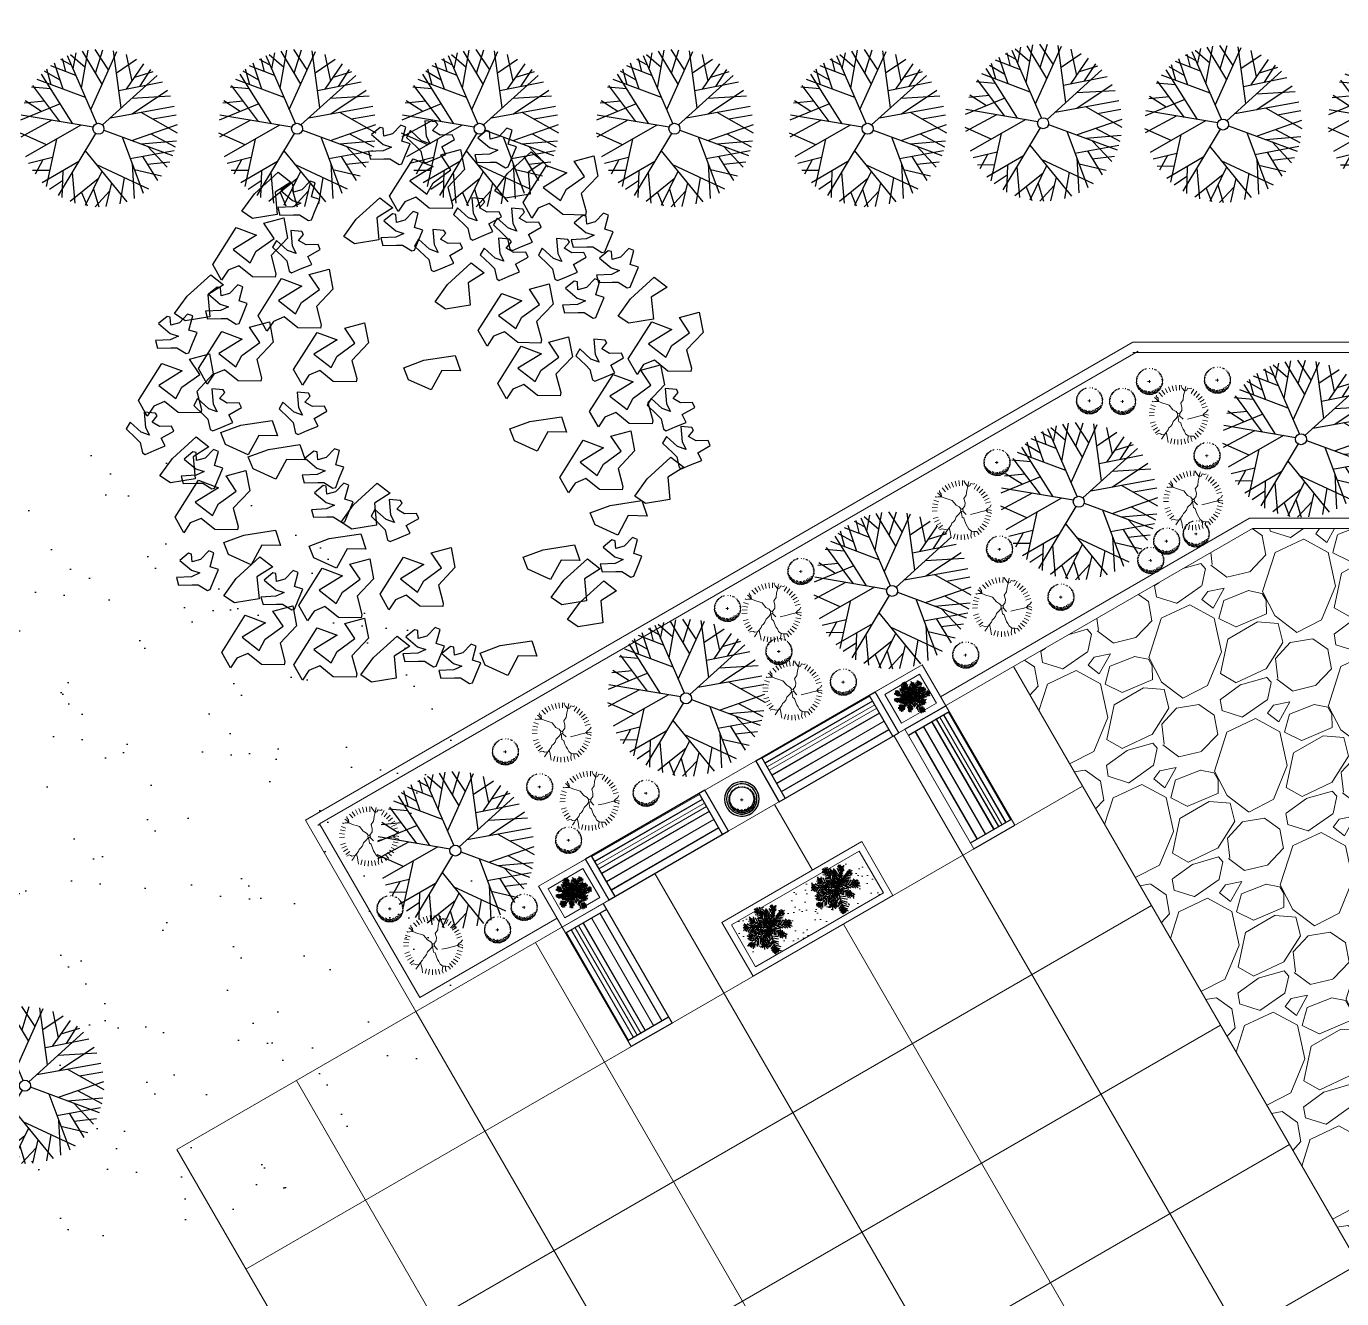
# Model space of a CAD drawing. Header units: millimetres. Extents: x 216896 to 446004, y 63591 to 243769.
# Drawn here: x 278651 to 297717, y 208412 to 226853 of the extents above; entities that cross this region are included whole.
import ezdxf

# ---------------------------------------------------------------- set-up
doc = ezdxf.new("R2010")
doc.units = ezdxf.units.MM
doc.layers.add('1_furn', color=26, linetype='Continuous')
for name, color, linetype, lineweight in [('concr. box', 250, 'Continuous', 20), ('Stone', 167, 'Continuous', 0), ('trees 1', 84, 'Continuous', 5)]:
    doc.layers.add(name, color=color, linetype=linetype, lineweight=lineweight)
doc.layers.add('green', color=7, linetype='Continuous', true_color=0x45e718)
doc.layers.add('trees', color=7, linetype='Continuous', true_color=0x547000)
doc.layers.add('line pedestr', color=7, linetype='Continuous', lineweight=5, true_color=0x1c1c1c)
doc.layers.add('trees 2', color=7, linetype='Continuous', lineweight=5, true_color=0x91c200)

# ---------------------------------------------------------------- blocks, each defined once
blk = doc.blocks.new('A$C19F01AD3')
at = {"color": 0}
for p, q in [((-0.108, 0.772), (-0.021, 0.947)), ((0.181, 0.505), (0.055, 0.946)), ((-0.281, 0.137), (-0.489, 0.808)), ((-0.292, 0.682), (-0.444, 0.833)), ((-0.41, 0.656), (-0.413, 0.85)), ((-0.095, 0.686), (-0.355, 0.876)), ((-0.284, 0.566), (-0.306, 0.895)), ((-0.115, 0.82), (-0.22, 0.92)), ((-0.199, 0.762), (-0.197, 0.926)), ((-0.003, 0.066), (-0.132, 0.938)), ((0.036, 0.751), (-0.094, 0.942)), ((-0.071, 0.523), (0.125, 0.94)), ((-0.03, 0.247), (0.451, 0.836)), ((0.139, 0.654), (0.295, 0.902)), ((0.301, 0.652), (0.208, 0.926)), ((0.327, 0.171), (0.415, 0.854)), ((-0.427, 0.608), (-0.645, 0.687)), ((-0.423, 0.202), (-0.625, 0.705)), ((-0.053, 0.401), (-0.557, 0.761)), ((0.381, 0.592), (0.656, 0.688)), ((0.537, 0.448), (0.555, 0.771)), ((-0.537, 0.486), (-0.78, 0.526)), ((-0.603, 0.378), (-0.762, 0.551)), ((0.447, 0.372), (0.728, 0.611)), ((0.581, 0.486), (0.812, 0.493)), ((0.61, 0.361), (0.792, 0.525)), ((-0.365, 0.409), (-0.874, 0.342)), ((-0.056, 0.034), (-0.851, 0.397)), ((0.057, 0.032), (0.844, 0.436)), ((0.354, 0.378), (0.885, 0.344)), ((-0.514, 0.243), (-0.925, 0.146)), ((-0.649, -0.024), (-0.917, 0.192)), ((0.438, 0.069), (0.92, 0.232)), ((0.481, 0.25), (0.935, 0.157)), ((-0.191, 0.096), (-0.93, -0.097)), ((-0.519, 0.01), (-0.785, -0.504)), ((0.172, 0.091), (0.947, 0.026)), ((0.542, 0.06), (0.9, -0.29)), ((-0.048, -0.045), (-0.672, -0.648)), ((0.058, -0.031), (0.774, -0.539)), ((0.66, -0.055), (0.944, -0.08)), ((-0.623, -0.191), (-0.916, -0.185)), ((-0.695, -0.33), (-0.891, -0.28)), ((-0.739, -0.188), (-0.874, -0.33)), ((-0.222, -0.214), (0.101, -0.931)), ((0.25, -0.167), (0.318, -0.882)), ((0.351, -0.239), (0.926, -0.196)), ((0.447, -0.307), (0.864, -0.381)), ((0.592, -0.221), (0.832, -0.446)), ((-0.33, -0.318), (-0.818, -0.45)), ((-0.544, -0.376), (-0.636, -0.683)), ((-0.44, -0.424), (-0.504, -0.786)), ((-0.135, -0.408), (0.394, -0.852)), ((0.276, -0.444), (0.808, -0.487)), ((0.426, -0.456), (0.522, -0.782)), ((0.513, -0.354), (0.675, -0.657)), ((-0.579, -0.491), (-0.753, -0.551)), ((-0.158, -0.58), (-0.551, -0.753)), ((-0.092, -0.504), (-0.391, -0.848)), ((0.282, -0.506), (0.196, -0.916)), ((0.289, -0.582), (0.583, -0.738)), ((0.458, -0.563), (0.724, -0.603)), ((-0.393, -0.684), (-0.371, -0.857)), ((-0.066, -0.756), (-0.281, -0.891)), ((-0.245, -0.681), (-0.239, -0.903)), ((-0.018, -0.666), (-0.154, -0.922)), ((0.148, -0.645), (0.016, -0.936))]:
    blk.add_line(p, q, dxfattribs=at)
blk.add_circle((0, 0), 0.0659, dxfattribs=at)
blk = doc.blocks.new('BRANCHO1', base_point=(16.66, 36.12))
for p, q in [((16.573, 36.1498), (16.6363, 36.2083)), ((16.6363, 36.2083), (16.6707, 36.1837)), ((16.6707, 36.1837), (16.619, 36.1683)), ((16.7024, 36.1683), (16.6909, 36.2022)), ((16.6909, 36.2022), (16.7311, 36.2022)), ((16.7311, 36.2022), (16.7283, 36.1621)), ((16.619, 36.1683), (16.6449, 36.1344)), ((16.6622, 36.1529), (16.7024, 36.1683)), ((16.7283, 36.1621), (16.688, 36.1375)), ((16.5817, 36.1159), (16.573, 36.1498)), ((16.5989, 36.1313), (16.5817, 36.1159)), ((16.6219, 36.1344), (16.5989, 36.1313)), ((16.642, 36.1067), (16.6219, 36.1344)), ((16.6449, 36.1344), (16.6622, 36.1529)), ((16.688, 36.1375), (16.688, 36.1005)), ((16.6851, 36.0944), (16.642, 36.1067)), ((16.688, 36.1005), (16.6851, 36.0944))]:
    blk.add_line(p, q)
blk = doc.blocks.new('BRANCHO2', base_point=(16.83, 36.07))
for p, q in [((16.7826, 36.0972), (16.8244, 36.1012)), ((16.7857, 36.0721), (16.7826, 36.0972)), ((16.8244, 36.1012), (16.8867, 36.0942)), ((16.8867, 36.0942), (16.8887, 36.0624)), ((16.8235, 36.041), (16.7857, 36.0721)), ((16.8534, 36.0726), (16.8235, 36.041)), ((16.8887, 36.0624), (16.8534, 36.0726))]:
    blk.add_line(p, q)
blk = doc.blocks.new('BRANCHO3', base_point=(16.71, 35.96))
for p, q in [((16.6899, 36.0349), (16.6698, 36.0256)), ((16.6956, 36.0318), (16.6899, 36.0349)), ((16.6927, 36.0165), (16.6956, 36.0318)), ((16.7301, 36.0288), (16.71, 36.0165)), ((16.7387, 36.0226), (16.7301, 36.0288)), ((16.6698, 36.0256), (16.687, 36.001)), ((16.687, 36.001), (16.7014, 35.9918)), ((16.71, 36.0165), (16.6927, 36.0165)), ((16.7243, 35.9979), (16.7387, 36.0226)), ((16.6554, 35.9949), (16.6554, 35.9795)), ((16.6841, 35.9887), (16.6554, 35.9949)), ((16.6554, 35.9795), (16.6812, 35.9733)), ((16.7014, 35.9918), (16.6841, 35.9887)), ((16.7387, 35.9887), (16.7243, 35.9979)), ((16.7243, 35.9702), (16.7387, 35.9887)), ((16.6812, 35.9733), (16.6927, 35.9702)), ((16.6927, 35.9702), (16.7071, 35.9548)), ((16.7071, 35.9548), (16.7128, 35.9548)), ((16.7128, 35.9548), (16.7243, 35.9702))]:
    blk.add_line(p, q)
blk = doc.blocks.new('A$C1C0644A9')
at = {"color": 0, "linetype": 'ByBlock', "xscale": 12, "yscale": 12, "zscale": 12}
for name, p in [('BRANCHO3', (1.17, 6.14)), ('BRANCHO3', (-1.23, 5.42)), ('BRANCHO3', (3.57, 5.42)), ('BRANCHO1', (1.77, 5.06)), ('BRANCHO1', (-2.67, 4.58)), ('BRANCHO3', (0.93, 4.1)), ('BRANCHO1', (4.77, 4.1)), ('BRANCHO3', (-3.51, 3.5)), ('BRANCHO3', (-4.83, 3.14)), ('BRANCHO1', (-1.95, 3.14)), ('BRANCHO3', (5.25, 2.9)), ('BRANCHO1', (-3.63, 2.3)), ('BRANCHO1', (-5.19, 1.94)), ('BRANCHO3', (5.61, 1.94)), ('BRANCHO1', (-1.47, 1.7)), ('BRANCHO1', (2.97, 1.46)), ('BRANCHO3', (4.65, 1.46)), ('BRANCHO2', (0.57, 1.1)), ('BRANCHO2', (-3.99, 0.74)), ('BRANCHO1', (3.09, 0.14)), ('BRANCHO1', (6.21, -0.1)), ('BRANCHO3', (-5.07, -0.1)), ('BRANCHO2', (-3.51, 0.02)), ('BRANCHO1', (-5.07, -0.94)), ('BRANCHO3', (-2.31, -0.82)), ('BRANCHO1', (5.01, -1.06)), ('BRANCHO2', (2.61, -0.94)), ('BRANCHO3', (-2.31, -1.66)), ('BRANCHO3', (-5.79, -2.38)), ('BRANCHO2', (-4.59, -1.78)), ('BRANCHO1', (3.93, -2.38)), ('BRANCHO2', (-2.67, -2.38)), ('BRANCHO3', (-3.99, -3.34)), ('BRANCHO1', (-2.79, -3.7)), ('BRANCHO1', (-0.87, -3.94)), ('BRANCHO2', (3.93, -3.34)), ('BRANCHO1', (-4.83, -4.3)), ('BRANCHO2', (2.13, -3.94)), ('BRANCHO1', (-3.27, -5.02)), ('BRANCHO3', (3.93, -4.66)), ('BRANCHO3', (-1.11, -5.5)), ('BRANCHO3', (-0.39, -6.1)), ('BRANCHO2', (0.57, -5.86))]:
    blk.add_blockref(name, p, dxfattribs=at)
for name, p, rotation in [('BRANCHO3', (1.77, 6.02), 315.0000000000102), ('BRANCHO2', (-2.07, 6.02), 33.69006752598449), ('BRANCHO2', (3.81, 4.94), 33.69006752598449), ('BRANCHO3', (-1.95, 4.34), 315.0000000000102), ('BRANCHO2', (0.09, 4.82), 33.69006752598449), ('BRANCHO3', (2.37, 3.98), 315.0000000000102), ('BRANCHO2', (-4.23, 4.1), 33.69006752598449), ('BRANCHO3', (1.29, 3.5), 315.0000000000102), ('BRANCHO3', (3.21, 3.5), 315.0000000000102), ('BRANCHO3', (2.73, 2.9), 315.0000000000102), ('BRANCHO2', (1.77, 2.78), 33.69006752598449), ('BRANCHO3', (4.05, 2.54), 315.0000000000102), ('BRANCHO3', (-6.39, 1.1), 315.0000000000102), ('BRANCHO3', (-4.71, 1.22), 315.0000000000102), ('BRANCHO2', (5.85, 1.34), 33.69006752598449), ('BRANCHO3', (-2.79, 0.62), 315.0000000000102), ('BRANCHO2', (-5.55, 0.5), 33.69006752598449), ('BRANCHO3', (4.29, 0.02), 315.0000000000102), ('BRANCHO3', (5.61, -1.54), 315.0000000000102), ('BRANCHO2', (-1.71, -1.66), 33.69006752598449), ('BRANCHO3', (-1.35, -2.38), 315.0000000000102), ('BRANCHO3', (5.73, -2.5), 315.0000000000102), ('BRANCHO2', (-4.83, -2.62), 33.69006752598449), ('BRANCHO2', (5.13, -2.86), 33.69006752598449), ('BRANCHO2', (2.61, -4.66), 33.69006752598449), ('BRANCHO2', (-2.19, -5.26), 33.69006752598449), ('BRANCHO2', (2.85, -5.26), 33.69006752598449)]:
    blk.add_blockref(name, p, dxfattribs=dict(at, rotation=rotation))
blk = doc.blocks.new('A$C47DD4A19')
at = {"color": 0}
for p, q in [((-4.04, 3.25), (-3.23, 2.97)), ((-3.43, 2.96), (-3.74, 3.56)), ((-3.38, 2.86), (-3.34, 3.87)), ((-3.38, 2.96), (-2.88, 3.07)), ((-3.23, 2.97), (-2.58, 3.18)), ((-3.02, 2.67), (-3.04, 3.83)), ((-2.71, 2.37), (-2.68, 3.58)), ((-2.35, 2.08), (-2.33, 3.59)), ((-1.85, 1.78), (-1.92, 3.09)), ((-0.55, 2.51), (-1.52, 3.15)), ((-0.66, 2.86), (-1.47, 3.6)), ((-1.38, 4.11), (-0.66, 3.21)), ((-0.73, 4.32), (-1.34, 4.51)), ((-0.62, 3.87), (-1.29, 4.41)), ((-0.63, 4.47), (-1.23, 3.86)), ((-0.58, 4.22), (-0.95, 5.02)), ((-0.62, 3.77), (-0.94, 4.57)), ((-0.67, 3.77), (-0.81, 3.26)), ((-0.73, 4.12), (-0.08, 4.33)), ((-0.68, 4.12), (-0.24, 4.78)), ((-0.67, 3.72), (-0.64, 4.73)), ((-0.67, 3.67), (-0.23, 4.23)), ((-0.05, -0.05), (-0.67, 3.77)), ((-0.63, 4.37), (-0.22, 3.73)), ((-0.6, 2.81), (-0.17, 4.08)), ((-0.11, 3.43), (-0.55, 2.41)), ((-0.53, 4.38), (-0.49, 4.98)), ((-0.45, 2.41), (-0.01, 3.23)), ((0.05, 3.02), (-0.44, 1.81)), ((-0.22, 4.08), (-0.11, 3.43)), ((-0.17, 4.08), (-0.22, 4.08)), ((-0.05, 0.2), (1.39, 4.11)), ((0.77, 2.18), (0.3, 2.98)), ((0.67, 2.13), (0.59, 3.49)), ((0.68, 4.09), (0.96, 2.84)), ((1.44, 4.06), (0.79, 3.79)), ((1.01, 2.74), (0.83, 4.3)), ((1.34, 4.06), (0.83, 4.25)), ((1.44, 4.01), (0.94, 3.9)), ((1.44, 3.96), (0.99, 3.65)), ((1.27, 4.91), (1.01, 2.74)), ((1.06, 2.94), (2.2, 3.57)), ((1.08, 4.66), (1.49, 3.96)), ((2.4, 4.12), (1.25, 3.5)), ((1.34, 3.8), (1.27, 4.91)), ((1.29, 4.21), (1.8, 3.46)), ((1.39, 4.06), (1.65, 3.46)), ((1.49, 4.06), (1.43, 4.66)), ((1.44, 4.16), (1.94, 4.57)), ((1.44, 3.96), (2.34, 4.43)), ((1.44, 3.96), (1.95, 3.97)), ((1.44, 3.91), (1.5, 3.35)), ((1.49, 4.11), (2.04, 4.62)), ((1.88, 1.9), (2.11, 3.01)), ((2.18, 2.1), (2.41, 3.12)), ((2.68, 2.52), (2.21, 3.01)), ((2.43, 2.31), (2.82, 3.17)), ((2.68, 2.32), (2.67, 3.17)), ((-4.04, 0.28), (-4.58, -0.28)), ((-4.54, 0.22), (-3.38, 0.14)), ((-3.93, 0.13), (-4.35, 0.83)), ((-3.38, 2.86), (-4.33, 2.9)), ((-2.76, 2.42), (-4.17, 2.4)), ((-3.18, 0.2), (-4.04, 0.28)), ((-3.33, 0.14), (-4.03, -0.12)), ((-3.28, 0.29), (-4, 0.79)), ((-3.43, 2.91), (-3.93, 2.65)), ((-2.98, 0.15), (-3.87, -0.57)), ((-3.77, -0.47), (-3.13, 0.15)), ((-2.46, 2.22), (-3.76, 2)), ((-3.23, 0.19), (-3.69, 0.59)), ((-3.48, 2.96), (-3.62, 2.36)), ((-2.72, 0.15), (-3.59, 0.79)), ((-3.23, 0.09), (-3.59, 0.79)), ((-2.47, 0.16), (-3.46, -0.77)), ((-3.08, 0.3), (-3.44, 0.85)), ((-3.43, 2.96), (-3.07, 2.42)), ((-3.38, 2.91), (-2.92, 2.72)), ((-1.44, 1.44), (-3.38, 2.81)), ((-3.31, 1.76), (-1.95, 1.78)), ((-3.23, 2.97), (-3.27, 2.36)), ((-3.23, 0.19), (-2.94, 0.96)), ((-0.1, -0.1), (-3.23, 0.19)), ((-3.18, 0.25), (-2.63, 0.31)), ((-3.18, 0.2), (-3.16, -0.61)), ((-3.14, 0.85), (-2.22, 0.16)), ((-3.13, 2.97), (-2.62, 2.68)), ((-3.13, 0.15), (-2.78, 0.71)), ((-3.13, 0.25), (-2.72, -0.25)), ((-2.27, 0.11), (-2.86, -0.76)), ((-1.49, 1.33), (-2.75, 1.46)), ((-1.71, -0.08), (-2.64, 0.96)), ((-2.49, 1.12), (-1.13, 1.09)), ((-1.71, 0.07), (-2.25, -0.8)), ((-2.19, 1.02), (-1.31, 0.03)), ((-1.93, 0.67), (-0.51, 0.55)), ((-0.86, -0.07), (-1.53, 0.78)), ((-1.49, 1.44), (-1.46, 2.8)), ((0, 0), (-1.44, 1.44)), ((-0.39, 2.06), (-1.31, 2.6)), ((-0.43, 1.71), (-1.3, 2.24)), ((-0.33, 1.3), (-1.14, 1.79)), ((-1.07, 0.64), (-0.35, -0.06)), ((-1.03, 1.09), (-0.95, 2.45)), ((-0.32, 0.85), (-0.98, 1.29)), ((-0.67, 0.69), (-0.59, 1.85)), ((-0.32, 1.15), (0.11, 2.22)), ((-0.31, 0.4), (-0.28, 1.46)), ((-0.28, 1.71), (0.11, 2.47)), ((-0.21, 0.5), (0.22, 1.57)), ((-0.15, -0.3), (4.3, 1.74)), ((-0.13, 1.71), (-0.01, 0.35)), ((-0.1, -0.05), (2.63, 2.47)), ((0.19, 0.86), (0.01, 2.27)), ((0.05, 0.3), (0.74, 0.82)), ((0.33, 1.42), (0.07, 2.02)), ((0.18, 1.01), (1.28, 1.58)), ((0.3, 2.78), (0.58, 1.57)), ((0.35, 0.06), (1.47, -0.28)), ((0.36, -0.35), (1.05, 0.22)), ((0.39, 0.56), (1.6, 0.58)), ((0.4, 0.46), (0.63, 1.42)), ((0.51, -0.44), (1.61, 0.28)), ((0.53, 1.52), (1.48, 2.04)), ((0.65, 0.11), (1.19, 1.08)), ((0.67, 2.18), (1.52, 2.19)), ((1.03, 1.83), (0.74, 0.92)), ((0.8, 0.17), (2.07, -0.11)), ((1.77, 2.6), (0.81, 2.48)), ((0.89, 0.87), (1.95, 1.14)), ((0.9, 0.27), (1.44, 1.08)), ((1.07, -0.43), (2.16, 0.29)), ((1.19, 1.18), (1.32, 2.19)), ((1.39, 1.33), (2.59, 1.71)), ((1.4, 0.58), (1.69, 1.44)), ((1.4, 0.48), (2.72, 0.1)), ((1.81, 2.9), (1.53, 1.59)), ((2.67, 0.2), (1.62, -0.63)), ((1.7, 0.63), (2.24, 1.75)), ((1.77, 2.6), (1.77, 2.6)), ((1.83, 1.8), (3.34, 2.23)), ((2, 0.69), (3.07, 0.31)), ((2.63, 2.52), (2.02, 2.56)), ((2.58, 2.51), (2.03, 2.1)), ((2.08, -0.57), (3.22, 0.31)), ((2.25, 0.85), (3.42, 0.51)), ((2.58, 2.57), (2.28, 1.96)), ((2.3, 0.9), (2.84, 1.97)), ((2.53, 2.31), (3.58, 2.63)), ((2.53, 2.51), (2.54, 1.86)), ((2.65, 1.11), (3.29, 2.23)), ((2.68, -0.61), (3.73, 0.12)), ((3.29, 2.17), (2.9, 1.11)), ((2.95, 1.06), (4.17, 0.63)), ((3.2, 1.37), (3.73, 2.59)), ((3.95, 1.63), (3.3, 1.72)), ((3.34, -0.85), (4.23, 0.02)), ((3.5, 1.42), (4.37, 1.03)), ((3.59, 2.23), (4.1, 1.69)), ((4.25, 1.74), (3.6, 1.78)), ((3.61, 0.87), (3.95, 1.63)), ((3.9, 1.63), (4.19, 2.69)), ((3.9, 1.63), (4.67, 1.24)), ((3.9, 1.63), (4.11, 1.03)), ((4, 1.63), (4.37, 1.03)), ((4.15, 1.59), (4.86, 1.85)), ((4.15, 1.69), (4.96, 1.55)), ((4.2, 1.74), (4.6, 2.3)), ((4.25, 1.74), (4.44, 2.3)), ((4.67, 1.24), (4.32, 0.93)), ((-3.67, -3.09), (-4.69, -2.96)), ((-3.23, -2.78), (-4.59, -2.4)), ((-0.2, -0.21), (-4.56, -4.16)), ((-4.02, -3.75), (-3.63, -2.89)), ((-3.99, -2.24), (-2.78, -2.32)), ((-2.53, -2.06), (-3.6, -1.78)), ((-3.22, -0.11), (-3.12, -0.41)), ((-1.99, -1.7), (-3.2, -1.17)), ((-3.03, -2.62), (-2.95, -3.98)), ((-1.64, -1.39), (-2.81, -0.86)), ((-2.55, -3.77), (-2.73, -2.32)), ((-0.96, -2.74), (-2.45, -3.67)), ((-2.33, -1.96), (-2.21, -3.26)), ((-1.14, -0.93), (-2.16, -0.64)), ((-2.06, -3.06), (-0.77, -2.23)), ((-1.36, -0.07), (-1.95, -0.89)), ((-1.71, -2.9), (-1.89, -1.65)), ((-0.57, -1.72), (-1.72, -2.4)), ((-0.96, -0.07), (-1.5, -0.93)), ((-0.79, -0.67), (-1.5, -0.43)), ((-1.44, -4.26), (0, 0)), ((-0.43, -1.22), (-1.43, -1.94)), ((-0.25, -0.16), (-1.26, -0.17)), ((-1.19, -0.98), (-1.12, -2.24)), ((-0.6, -0.01), (-1.14, -1.08)), ((-0.39, -0.81), (-1.13, -1.43)), ((-0.87, -2.03), (-0.79, -0.67)), ((-0.44, -3.69), (-0.81, -2.38)), ((-0.67, -2.18), (-0.19, -3.33)), ((-0.55, -0.41), (-0.53, -1.47)), ((0.13, -1.66), (-0.51, -2.63)), ((-0.47, -1.72), (-0.2, -2.78)), ((0.14, -2.27), (-0.4, -3.23)), ((0.35, -2.61), (-0.39, -3.79)), ((-0.38, -1.32), (-0.06, -2.37)), ((-0.35, -0.16), (-0.23, -1.01)), ((0.07, -1.01), (-0.32, -1.92)), ((-0.1, -0.25), (0.02, -0.86)), ((-0.05, -0.15), (4, -0.94)), ((-0.05, -0.2), (2.24, -4.09)), ((4.64, -2.99), (0, -0.2)), ((0.01, -0.81), (1.1, -5.47)), ((0.02, -0.86), (0.01, -0.81)), ((0.17, -1.31), (1.05, -2.15)), ((0.24, -1.91), (1.06, -2.8)), ((1.32, -3.45), (0.4, -2.61)), ((0.42, -0.85), (0.49, -1.81)), ((0.6, -2.31), (0.68, -1.55)), ((0.68, -1.45), (1.49, -1.49)), ((0.84, -1.85), (0.75, -2.71)), ((0.82, -0.64), (1.19, -1.94)), ((0.89, -1.7), (2.05, -1.78)), ((0.97, -0.49), (1.69, -1.28)), ((1.02, -3.56), (1.15, -2.35)), ((1.1, -2.15), (2.25, -2.08)), ((1.23, -0.94), (2.23, -0.92)), ((1.25, -2.45), (2.41, -2.53)), ((1.6, -1.99), (1.33, -1.09)), ((1.56, -2.85), (2.77, -2.82)), ((1.57, -0.58), (2.04, -1.53)), ((1.63, -1.18), (2.64, -1.16)), ((1.85, -2.08), (1.84, -1.43)), ((1.94, -1.53), (3, -1.46)), ((2.03, -0.52), (2.4, -1.77)), ((2.26, -2.68), (2.2, -1.67)), ((2.28, -0.61), (2.8, -1.71)), ((2.55, -1.87), (3.76, -1.8)), ((2.66, -1.97), (2.67, -2.78)), ((2.83, -0.71), (3.26, -1.81)), ((3.03, -3.32), (2.91, -2.07)), ((3.21, -2.16), (4.57, -2.04)), ((3.24, -0.7), (3.61, -1.6)), ((3.42, -2.26), (3.54, -3.52)), ((3.44, -0.9), (4, -0.99)), ((4.15, -0.88), (3.5, -1.3)), ((4.25, -0.78), (3.59, -0.44)), ((3.95, -0.99), (3.59, -0.64)), ((3.64, -0.89), (4.06, -1.79)), ((3.82, -2.5), (3.9, -3.71)), ((3.95, -0.94), (3.83, -0.18)), ((3.9, -0.94), (3.86, -1.49)), ((3.9, -0.99), (4.8, -0.82)), ((3.9, -0.84), (4.06, -1.59)), ((4.55, -1.03), (3.9, -0.84)), ((3.95, -0.89), (4.95, -0.42)), ((3.98, -2.55), (5.18, -2.43)), ((4, -1.09), (4.29, -0.33)), ((4, -0.89), (4.21, -1.69)), ((4.84, -2.94), (4.04, -3.1)), ((4.05, -0.94), (4.61, -1.43)), ((4.08, -2.7), (4.84, -3.09)), ((4.08, -2.7), (4.45, -3.85)), ((4.69, -2.94), (4.28, -2.55)), ((4.44, -2.95), (4.73, -2.34)), ((4.64, -2.99), (4.47, -2.14)), ((4.54, -2.84), (5.14, -2.68)), ((4.54, -2.89), (4.85, -3.29)), ((4.54, -2.94), (4.7, -3.39)), ((-3.92, -3.4), (-5.03, -3.26)), ((-4.22, -3.8), (-4.78, -3.56)), ((-4.27, -3.8), (-4.77, -3.81)), ((-3.97, -3.7), (-4.68, -3.26)), ((-3.92, -3.75), (-4.48, -3.1)), ((-4.22, -3.75), (-4.46, -4.51)), ((-4.32, -3.86), (-4.25, -4.56)), ((-4.27, -3.8), (-4.08, -3.25)), ((-3.71, -3.74), (-4.22, -3.8)), ((-4.22, -3.75), (-4, -4.46)), ((-4.22, -3.85), (-3.45, -4.29)), ((-4.11, -3.85), (-3.21, -3.94)), ((-4.02, -3.75), (-3.11, -3.48)), ((-3.67, -3.34), (-3.85, -4.5)), ((-3.37, -3.03), (-3.35, -4.34)), ((-1.15, -3.25), (-2.4, -4.02)), ((-1.3, -3.6), (-2.34, -4.43)), ((-1.28, -4.31), (-2.05, -3.87)), ((-1.39, -4.16), (-2.04, -4.32)), ((-1.39, -4.31), (-1.85, -3.61)), ((-1.39, -4.31), (-1.83, -4.92)), ((-1.44, -4.26), (-1.45, -3.6)), ((-1.39, -4.21), (-0.69, -3.59)), ((-1.34, -4.11), (-1.12, -4.86)), ((-1.29, -4.26), (-0.79, -4)), ((-0.77, -4.95), (-1.24, -3.95)), ((-1.2, -3.3), (-0.63, -4.4)), ((-1.19, -4.15), (-0.88, -4.55)), ((-1, -3.04), (-0.53, -4.04)), ((0.41, -3.12), (-0.38, -4.34)), ((-0.17, -4.74), (0.52, -3.57)), ((0.68, -4.12), (-0.01, -5.19)), ((0.25, -5.69), (0.89, -4.57)), ((0.46, -3.27), (1.43, -4.16)), ((0.95, -5.22), (0.46, -6.14)), ((1.36, -5.72), (0.65, -5.28)), ((0.65, -5.68), (1.26, -5.87)), ((0.73, -3.97), (1.8, -4.86)), ((1.06, -5.53), (0.92, -6.18)), ((1.96, -5.56), (0.99, -4.77)), ((1.05, -5.47), (1.87, -5.96)), ((1.06, -5.73), (1.65, -5.11)), ((1.16, -5.62), (1.22, -6.18)), ((1.16, -5.83), (1.62, -6.07)), ((1.56, -3), (1.18, -4.16)), ((1.31, -5.82), (1.25, -5.02)), ((1.26, -5.67), (1.81, -5.51)), ((1.62, -6.07), (1.26, -5.67)), ((1.65, -5.11), (1.36, -5.72)), ((1.44, -4.76), (1.77, -3.29)), ((1.67, -2.99), (2.88, -3.17)), ((2.39, -4.29), (1.84, -4.2)), ((1.88, -3.44), (3.19, -3.52)), ((2.08, -3.89), (1.95, -5.01)), ((3.09, -3.88), (2.03, -3.59)), ((2.55, -4.29), (2.2, -4.65)), ((2.24, -4.14), (2.71, -4.89)), ((2.29, -4.14), (3.15, -4.33)), ((2.29, -4.14), (3.05, -4.43)), ((2.29, -4.29), (2.41, -5.05)), ((2.59, -4.24), (2.38, -3.49)), ((2.39, -4.34), (2.99, -3.73)), ((4.79, -2.99), (4.09, -3.56))]:
    blk.add_line(p, q, dxfattribs=at)
blk = doc.blocks.new('arbor3')
at = {"layer": 'trees 1'}
for p, q in [((-0.23, 0.365), (-0.222, 0.384)), ((-0.178, 0.41), (-0.144, 0.343)), ((-0.128, 0.431), (-0.102, 0.36)), ((-0.076, 0.445), (-0.059, 0.373)), ((-0.023, 0.454), (-0.015, 0.379)), ((0.031, 0.455), (0.03, 0.38)), ((0.085, 0.449), (0.074, 0.375)), ((0.138, 0.437), (0.118, 0.365)), ((0.157, 0.418), (0.159, 0.43)), ((0.165, 0.385), (0.157, 0.418)), ((0.188, 0.333), (0.165, 0.385)), ((0.21, 0.38), (0.223, 0.401)), ((-0.368, 0.222), (-0.301, 0.189)), ((-0.34, 0.269), (-0.278, 0.227)), ((-0.294, 0.301), (-0.305, 0.313)), ((-0.268, 0.301), (-0.294, 0.301)), ((-0.218, 0.288), (-0.268, 0.301)), ((-0.243, 0.336), (-0.26, 0.356)), ((-0.218, 0.288), (-0.243, 0.336)), ((-0.213, 0.333), (-0.23, 0.365)), ((-0.218, 0.288), (-0.213, 0.333)), ((-0.162, 0.245), (-0.218, 0.288)), ((-0.122, 0.222), (-0.162, 0.245)), ((-0.082, 0.197), (-0.122, 0.222)), ((-0.047, 0.118), (-0.082, 0.197)), ((0.088, 0.18), (0.134, 0.219)), ((0.134, 0.219), (0.158, 0.282)), ((0.158, 0.282), (0.188, 0.333)), ((0.188, 0.333), (0.21, 0.38)), ((0.188, 0.333), (0.217, 0.337)), ((0.217, 0.337), (0.242, 0.362)), ((0.242, 0.362), (0.275, 0.344)), ((0.322, 0.327), (0.269, 0.274)), ((0.275, 0.344), (0.298, 0.349)), ((0.357, 0.286), (0.299, 0.24)), ((0.387, 0.241), (0.323, 0.202)), ((0.412, 0.193), (0.343, 0.162)), ((-0.416, 0.014), (-0.341, 0.016)), ((-0.405, 0.121), (-0.332, 0.105)), ((-0.39, 0.173), (-0.319, 0.148)), ((-0.008, 0.08), (-0.047, 0.118)), ((0.001, 0.013), (-0.034, -0.016)), ((0.008, 0.041), (-0.008, 0.08)), ((0.001, 0.013), (-0.008, -0.074)), ((0.024, 0.009), (0.059, -0.053)), ((0.029, 0.036), (0.074, 0.074)), ((0.074, 0.074), (0.088, 0.117)), ((0.088, 0.117), (0.088, 0.18)), ((0.43, 0.142), (0.358, 0.12)), ((0.441, 0.089), (0.367, 0.076)), ((0.446, 0.035), (0.371, 0.032)), ((-0.411, -0.04), (-0.337, -0.028)), ((-0.4, -0.093), (-0.328, -0.072)), ((-0.382, -0.144), (-0.313, -0.114)), ((-0.336, -0.161), (-0.37, -0.169)), ((-0.312, -0.175), (-0.336, -0.161)), ((-0.299, -0.188), (-0.312, -0.175)), ((-0.254, -0.193), (-0.299, -0.188)), ((-0.228, -0.174), (-0.254, -0.193)), ((-0.228, -0.174), (-0.229, -0.232)), ((-0.19, -0.147), (-0.228, -0.174)), ((-0.172, -0.121), (-0.19, -0.147)), ((-0.145, -0.108), (-0.172, -0.121)), ((-0.115, -0.085), (-0.145, -0.108)), ((-0.089, -0.048), (-0.115, -0.085)), ((-0.034, -0.016), (-0.089, -0.048)), ((-0.008, -0.074), (0.013, -0.094)), ((0.013, -0.094), (0.015, -0.139)), ((0.015, -0.139), (0.021, -0.194)), ((0.12, -0.067), (0.201, -0.07)), ((0.201, -0.07), (0.292, -0.071)), ((0.292, -0.071), (0.403, -0.073)), ((0.37, -0.221), (0.308, -0.179)), ((0.398, -0.174), (0.331, -0.141)), ((0.353, -0.072), (0.381, -0.05)), ((0.353, -0.072), (0.373, -0.099)), ((0.373, -0.099), (0.409, -0.119)), ((0.381, -0.05), (0.417, -0.037)), ((0.403, -0.073), (0.43, -0.093)), ((0.409, -0.119), (0.417, -0.131)), ((0.417, -0.037), (0.445, -0.012)), ((-0.279, -0.218), (-0.318, -0.25)), ((-0.254, -0.193), (-0.279, -0.218)), ((-0.231, -0.266), (-0.237, -0.325)), ((-0.229, -0.232), (-0.231, -0.266)), ((-0.207, -0.345), (-0.169, -0.281)), ((-0.159, -0.37), (-0.13, -0.301)), ((-0.108, -0.389), (-0.088, -0.317)), ((-0.055, -0.401), (-0.044, -0.327)), ((-0.001, -0.407), (0, -0.332)), ((0.021, -0.194), (0.033, -0.228)), ((0.033, -0.228), (0.041, -0.267)), ((0.041, -0.267), (0.07, -0.307)), ((0.07, -0.307), (0.044, -0.37)), ((0.044, -0.37), (0.047, -0.406)), ((0.07, -0.307), (0.106, -0.319)), ((0.106, -0.319), (0.096, -0.368)), ((0.096, -0.368), (0.103, -0.398)), ((0.106, -0.319), (0.147, -0.333)), ((0.147, -0.333), (0.166, -0.38)), ((0.208, -0.361), (0.174, -0.295)), ((0.255, -0.334), (0.212, -0.272)), ((0.298, -0.301), (0.248, -0.245)), ((0.336, -0.263), (0.28, -0.214))]:
    blk.add_line(p, q, dxfattribs=at)
blk.add_circle((0.015, 0.024), 0.0177, dxfattribs=at)
blk = doc.blocks.new('arber')
at = {"layer": 'trees 2'}
for p, q in [((-0.034, 0.179), (-0.037, 0.191)), ((-0.017, 0.181), (-0.013, 0.191)), ((0.003, 0.195), (0.011, 0.185)), ((-0.191, -0.004), (-0.181, 0.005)), ((-0.19, 0.014), (-0.175, 0.017)), ((-0.176, 0.032), (-0.189, 0.034)), ((-0.171, 0.015), (-0.189, 0.021)), ((-0.188, 0.008), (-0.177, 0.001)), ((-0.166, 0.042), (-0.184, 0.044)), ((-0.171, 0.048), (-0.179, 0.056)), ((-0.177, 0.071), (-0.165, 0.075)), ((-0.165, 0.062), (-0.174, 0.065)), ((-0.17, 0.081), (-0.162, 0.07)), ((-0.169, 0.088), (-0.155, 0.085)), ((-0.151, 0.081), (-0.165, 0.094)), ((-0.15, 0.099), (-0.161, 0.105)), ((-0.136, 0.104), (-0.152, 0.113)), ((-0.139, 0.112), (-0.144, 0.122)), ((-0.135, 0.135), (-0.122, 0.135)), ((-0.128, 0.123), (-0.135, 0.129)), ((-0.125, 0.142), (-0.122, 0.129)), ((-0.122, 0.148), (-0.11, 0.139)), ((-0.107, 0.135), (-0.116, 0.152)), ((-0.1, 0.15), (-0.107, 0.161)), ((-0.085, 0.151), (-0.096, 0.164)), ((-0.085, 0.159), (-0.085, 0.17)), ((-0.07, 0.164), (-0.074, 0.172)), ((-0.06, 0.181), (-0.062, 0.168)), ((-0.055, 0.185), (-0.047, 0.173)), ((0.021, -0.005), (-0.021, 0.005)), ((-0.001, 0.18), (-0.002, 0.19)), ((0.008, 0.015), (-0.001, -0.021)), ((0.055, 0.175), (0.062, 0.183)), ((0.095, 0.173), (0.091, 0.159)), ((0.119, 0.143), (0.129, 0.147)), ((0.129, 0.132), (0.135, 0.139)), ((0.142, 0.139), (0.141, 0.126)), ((0.157, 0.104), (0.167, 0.111)), ((0.165, 0.089), (0.176, 0.089)), ((0.171, 0.074), (0.179, 0.078)), ((0.188, 0.064), (0.174, 0.066)), ((0.174, 0.051), (0.193, 0.052)), ((0.192, 0.059), (0.179, 0.051)), ((0.185, 0.076), (0.18, 0.064)), ((0.18, 0.024), (0.197, 0.029)), ((0.186, 0.038), (0.198, 0.04)), ((0.187, 0.021), (0.198, 0.017)), ((0.187, 0.005), (0.196, 0.006)), ((0.201, 0.001), (0.192, -0.007)), ((-0.177, -0.023), (-0.187, -0.019)), ((-0.17, -0.027), (-0.187, -0.032)), ((-0.175, -0.041), (-0.187, -0.043)), ((-0.177, -0.008), (-0.186, -0.009)), ((-0.164, -0.053), (-0.183, -0.055)), ((-0.181, -0.062), (-0.169, -0.054)), ((-0.165, -0.015), (-0.177, -0.023)), ((-0.177, -0.067), (-0.164, -0.069)), ((-0.175, -0.079), (-0.169, -0.067)), ((-0.159, -0.04), (-0.171, -0.048)), ((-0.16, -0.077), (-0.168, -0.081)), ((-0.155, -0.091), (-0.166, -0.092)), ((-0.151, -0.054), (-0.163, -0.062)), ((-0.147, -0.092), (-0.161, -0.103)), ((-0.147, -0.107), (-0.157, -0.114)), ((-0.143, -0.065), (-0.155, -0.073)), ((-0.155, -0.073), (-0.154, -0.082)), ((-0.131, -0.114), (-0.148, -0.123)), ((-0.133, -0.097), (-0.145, -0.105)), ((-0.144, -0.129), (-0.135, -0.116)), ((-0.14, -0.08), (-0.14, -0.09)), ((-0.138, -0.132), (-0.125, -0.129)), ((-0.131, -0.142), (-0.131, -0.129)), ((-0.117, -0.098), (-0.129, -0.105)), ((-0.128, -0.088), (-0.127, -0.098)), ((-0.114, -0.112), (-0.126, -0.12)), ((-0.119, -0.134), (-0.125, -0.141)), ((-0.108, -0.146), (-0.118, -0.15)), ((-0.109, -0.124), (-0.109, -0.134)), ((-0.1, -0.143), (-0.109, -0.159)), ((-0.096, -0.133), (-0.102, -0.14)), ((-0.086, -0.152), (-0.102, -0.156)), ((-0.095, -0.157), (-0.101, -0.167)), ((-0.088, -0.112), (-0.1, -0.12)), ((-0.088, -0.144), (-0.099, -0.147)), ((-0.077, -0.158), (-0.09, -0.172)), ((-0.073, -0.122), (-0.084, -0.128)), ((-0.084, -0.176), (-0.081, -0.161)), ((-0.083, -0.129), (-0.082, -0.138)), ((-0.079, -0.156), (-0.076, -0.165)), ((-0.07, -0.137), (-0.078, -0.148)), ((-0.077, -0.177), (-0.066, -0.169)), ((-0.067, -0.183), (-0.072, -0.171)), ((-0.059, -0.142), (-0.065, -0.15)), ((-0.059, -0.172), (-0.061, -0.181)), ((-0.06, -0.156), (-0.056, -0.164)), ((-0.045, -0.137), (-0.053, -0.148)), ((-0.044, -0.178), (-0.052, -0.186)), ((-0.047, -0.149), (-0.051, -0.163)), ((-0.044, -0.159), (-0.048, -0.168)), ((-0.034, -0.166), (-0.043, -0.174)), ((-0.029, -0.174), (-0.042, -0.183)), ((-0.038, -0.173), (-0.04, -0.19)), ((-0.027, -0.141), (-0.035, -0.151)), ((-0.029, -0.15), (-0.033, -0.163)), ((-0.028, -0.183), (-0.03, -0.195)), ((-0.019, -0.155), (-0.023, -0.167)), ((-0.021, -0.175), (-0.015, -0.182)), ((-0.011, -0.177), (-0.017, -0.195)), ((-0.011, -0.197), (-0.013, -0.182)), ((-0.007, -0.155), (-0.01, -0.164)), ((-0.004, -0.168), (0.003, -0.175)), ((-0.004, -0.195), (0.003, -0.184)), ((0.008, -0.197), (-0.001, -0.188)), ((0.005, -0.145), (0.001, -0.159)), ((0.011, -0.183), (0.012, -0.192)), ((0.013, -0.166), (0.012, -0.175)), ((0.023, -0.143), (0.018, -0.155)), ((0.025, -0.169), (0.019, -0.179)), ((0.032, -0.175), (0.023, -0.188)), ((0.027, -0.184), (0.023, -0.194)), ((0.031, -0.176), (0.036, -0.193)), ((0.035, -0.153), (0.035, -0.166)), ((0.04, -0.172), (0.048, -0.178)), ((0.044, -0.182), (0.047, -0.194)), ((0.047, -0.149), (0.046, -0.159)), ((0.054, -0.136), (0.055, -0.15)), ((0.054, -0.161), (0.063, -0.165)), ((0.057, -0.17), (0.059, -0.189)), ((0.066, -0.188), (0.057, -0.175)), ((0.069, -0.153), (0.071, -0.162)), ((0.07, -0.128), (0.07, -0.141)), ((0.071, -0.184), (0.073, -0.171)), ((0.083, -0.181), (0.071, -0.176)), ((0.081, -0.152), (0.079, -0.164)), ((0.081, -0.167), (0.085, -0.175)), ((0.085, -0.133), (0.09, -0.145)), ((0.09, -0.154), (0.086, -0.17)), ((0.095, -0.125), (0.098, -0.135)), ((0.095, -0.161), (0.096, -0.172)), ((0.096, -0.153), (0.107, -0.167)), ((0.097, -0.15), (0.106, -0.152)), ((0.108, -0.125), (0.111, -0.135)), ((0.111, -0.153), (0.118, -0.163)), ((0.118, -0.137), (0.126, -0.155)), ((0.132, -0.151), (0.12, -0.142)), ((0.125, -0.112), (0.125, -0.122)), ((0.13, -0.118), (0.133, -0.128)), ((0.136, -0.145), (0.133, -0.132)), ((0.146, -0.138), (0.133, -0.137)), ((0.138, -0.126), (0.145, -0.131)), ((0.14, -0.11), (0.143, -0.12)), ((0.147, -0.107), (0.162, -0.116)), ((0.15, -0.115), (0.154, -0.125)), ((0.161, -0.084), (0.176, -0.097)), ((0.161, -0.101), (0.171, -0.108)), ((0.18, -0.091), (0.165, -0.087)), ((0.181, -0.084), (0.173, -0.073)), ((0.187, -0.074), (0.175, -0.078)), ((0.176, -0.065), (0.184, -0.068)), ((0.177, -0.045), (0.194, -0.047)), ((0.181, -0.018), (0.199, -0.024)), ((0.182, -0.051), (0.19, -0.058)), ((0.201, -0.017), (0.186, -0.02)), ((0.187, -0.034), (0.199, -0.036)), ((0.199, -0.011), (0.188, -0.004))]:
    blk.add_line(p, q, dxfattribs=at)

msp = doc.modelspace()

# ---------------------------------------------------------------- hatches: boundary and pattern name
at = {"layer": 'concr. box'}
h = msp.add_hatch(dxfattribs=at)
h.set_pattern_fill('AR-SAND', color=256, scale=150, angle=0.5018, style=0)
h.set_pattern_definition([(38.0018356, (-1465633.21, -8259356.68), (-11.980075, 288.9297195), [0, -228, 0, -255, 0, -243.75]), (8.0018356, (-1465633.2, -8259356.7), (261.748628, 425.63078), [0, -123, 0, -205.5, 0, -78.75]), (328.0018356, (-1465817.7, -8259358.3), (467.095927, 4.9401404), [0, -75, 0, -270, 0, -352.5]), (318.0018356, (-1465817.7, -8259358.3), (449.748617, 135.595691), [0, -37.5, 0, -177, 0, -202.5])])
h.paths.add_polyline_path([(291076, 214292), (290725, 214899), (288871, 213829), (289222, 213221)])
at = {"layer": 'Stone', "lineweight": 0}
h = msp.add_hatch(dxfattribs=at)
h.set_pattern_fill('GRAVEL,_O', color=256, scale=75, angle=30)
h.set_pattern_definition([(258.0128, (293194.72, 204320.65), (-4625.7278, -22468.0303), [256.29, -25372.875]), (214.9697, (293141.49, 204069.95), (18844.87948, 13079.78524), [439.804, -43540.5]), (162.5104, (292781.09, 203817.88), (26975.2822, -8622.587), [310.11, -30701.025]), (297.2737, (292375.8, 203033.96), (-17400.22264, 33948.05313), [400.504, -39649.8]), (322.8337, (292559.33, 202677.98), (-19678.9219, 15034.83847), [392.725, -38879.85]), (27.2737, (292872.28, 202440.72), (-33948.05313, -17400.22264), [400.504, -39649.8]), (67.6942, (293228.26, 202624.25), (-11922.14117, -28880.27706), [529.645, -52434.825]), (102.2553, (293429.29, 203114.26), (-9406.53422, 42962.64854), [500.04, -49503.975]), (151.4296, (293323.15, 203602.905), (-25580.716, 13827.09193), [401.86, -39784.125]), (205.2364, (292970.22, 203795.09), (19100.0391, 8827.7289), [458.785, -22480.425]), (252.3974, (292555.224, 203599.486), (-9319.85496, -29577.53907), [593.31, -58737.6]), (168.8141, (294018.6, 203960.43), (-17263.4326, 3231.1594), [202.5, -20047.95]), (201.4692, (293819.95, 203999.72), (23352.0912, 9082.916), [385.26, -38140.95]), (255, (293461.4, 203858.7), (952.5, -1649.78), [269.41, -2424.67]), (233.1986, (293231.63, 203990), (6343.9114, 8062.0873), [145.08, -14362.95]), (321.8014, (293144.72, 203873.84), (-4507.2814, 3996.8377), [205.17, -10053.6]), (60.9638, (293305.96, 203746.96), (3044.3285, 6157.0563), [333.24, -10774.73]), (191.565, (293467.7, 204038.3), (4252.057, 255.225), [240.97, -5783.17]), (46.3895, (292187.85, 203321.39), (13640.299, 14474.33014), [337.566, -33419.1]), (100.3462, (292420.69, 203565.8), (3878.39, -21957.52606), [283.2, -28036.65]), (323.1986, (293277.2, 204368.28), (-8062.0873, 6343.9114), [290.16, -14217.9]), (13.6105, (293509.54, 204194.46), (-19355.2871, -4575.68037), [337.566, -33419.1]), (9.444, (292778.4, 202298.53), (-10153.8999, -1462.9531), [325.53, -15950.775]), (324.7751, (293099.52, 202351.94), (-18726.3679, 13385.065), [272.754, -27002.7]), (96.8014, (294246.2, 202728.02), (-1462.9448, 10153.9281), [290.16, -14217.9]), (47.354, (294211.84, 203016.14), (-17637.12603, -18981.6043), [319.34, -31614.3]), (99.444, (293437.81, 202261.3), (1462.9531, -10153.8999), [162.76, -16113.6]), (131.3099, (294147.2, 202670.87), (-5459.758, 5646.597), [97.14, -9616.5]), (195.9638, (294083.1, 202743.84), (5901.837, 1207.7265), [392.73, -7461.79]), (216.009, (293705.51, 202635.82), (15545.26184, 11174.7605), [363.95, -36031.05]), (333.69, (293391.7, 203598.5), (-3554.777, 2347.053), [274.74, -6593.84]), (23.1572, (293637.97, 203476.71), (29951.25283, 12892.93513), [479.67, -47487]), (90.9454, (294079, 203665.34), (68.3859, -15358.4124), [196.13, -19417.05]), (120, (294075.8, 203861.4), (-2602.28, 697.28), [114.3, -1790.7]), (150.2564, (293643.94, 202666.27), (13266.5962, -7738.451), [264.65, -26200.425]), (78.0128, (293414.16, 202797.57), (4625.7278, 22468.0303), [512.58, -25116.6]), (30, (293520.6, 203299), (697.28, 2602.28), [495.3, -1409.7]), (355.3048, (293949.56, 203546.62), (-23165.256, 2023.46636), [301.21, -29819.475]), (284.0546, (294249.76, 203521.97), (2160.2265, -7551.6317), [277.37, -13591.275]), (237.646, (294317.12, 203252.9), (-21820.7725, -34595.28796), [451.61, -44709.375]), (205.4261, (294075.44, 202871.4), (-22399.61946, -10732.73244), [477.77, -47299.35]), (205.4261, (294075.44, 202871.4), (-22399.61946, -10732.73244), [477.77, -47299.35])])
h.paths.add_polyline_path([(298741, 216074), (298741, 219574), (296423, 219574), (292959, 217574), (301959, 201985), (311984, 207773), (311984, 216074)])
edge = h.paths.add_edge_path(flags=16)
edge.add_line((299617, 210425), (299617, 210425))
edge.add_line((299617, 210425), (299533, 210293))
edge.add_line((299533, 210293), (299395, 210189))
edge.add_line((299395, 210189), (299165, 210116))
edge.add_line((299165, 210116), (298917, 210135))
edge.add_line((298917, 210135), (298745, 210229))
edge.add_line((298745, 210229), (298658, 210305))
edge.add_line((298658, 210305), (298571, 210423))
edge.add_line((298571, 210423), (298501, 210599))
edge.add_line((298501, 210599), (298490, 210784))
edge.add_line((298490, 210784), (298522, 210935))
edge.add_line((298522, 210935), (298606, 211098))
edge.add_line((298606, 211098), (298758, 211234))
edge.add_line((298758, 211234), (298934, 211312))
edge.add_line((298934, 211312), (299124, 211336))
edge.add_line((299124, 211336), (299313, 211296))
edge.add_line((299313, 211296), (299431, 211235))
edge.add_line((299431, 211235), (299510, 211167))
edge.add_line((299510, 211167), (299600, 211071))
edge.add_line((299600, 211071), (299617, 211025))
edge.add_line((299617, 211025), (302569, 212730))
edge.add_line((302569, 212730), (303537, 211228))
edge.add_arc((303862, 210724), 600, 30, 122.8622, ccw=False)
edge.add_line((304382, 211024), (307334, 212729))
edge.add_line((307334, 212729), (308301, 211228))
edge.add_arc((308627, 210724), 600, -150.0005, 122.8086, ccw=False)
edge.add_line((308107, 210424), (305521, 210424))
edge.add_line((305521, 210424), (302620, 208750))
edge.add_line((302620, 208750), (301653, 210425))
edge.add_line((301653, 210425), (299617, 210425))
at = {"layer": 'trees'}
h = msp.add_hatch(dxfattribs=at)
h.set_pattern_fill('AR-SAND', color=256, scale=800, angle=-13.3582, style=0)
h.set_pattern_definition([(24.1418192, (-254454995, 15467383), (307.104099, 1511.3975627), [0, -1216, 0, -1360, 0, -1300]), (354.1418192, (-254454995, 15467383), (1899.13399, 1869.525503), [0, -656, 0, -1096, 0, -420]), (314.1418192, (-254455952.4, 15467610.4), (2424.956389, -571.182904), [0, -400, 0, -1440, 0, -1880]), (304.1418192, (-254455952.4, 15467610.4), (2502.057127, 127.520706), [0, -200, 0, -944, 0, -1080])])
edge = h.paths.add_edge_path()
edge.add_arc((279437, 214925), 5790, -13.3582, 346.6418)

# ---------------------------------------------------------------- linework, layer by layer
at = {"layer": '1_furn', "ltscale": 10}
for p, q in [((289224, 216207), (290956, 217207)), ((291298, 216615), (290956, 217207)), ((291212, 216565), (290869, 217157)), ((291386, 216665), (291978, 217007)), ((291436, 216578), (292028, 216921)), ((291841, 216812), (292741, 215254)), ((291948, 216874), (292848, 215315)), ((292016, 216914), (292916, 215355)), ((289566, 215614), (291298, 216615)), ((291535, 216636), (292435, 215077)), ((291654, 216705), (292555, 215146)), ((291775, 216774), (292675, 215216)), ((289653, 215664), (289311, 216257)), ((289566, 215614), (289224, 216207)), ((289224, 216207), (289566, 215614)), ((288488, 215782), (286756, 214782)), ((288744, 215139), (288402, 215732)), ((288831, 215189), (288488, 215782)), ((292336, 215020), (292929, 215362)), ((292386, 214933), (292979, 215275)), ((288831, 215189), (287099, 214189)), ((287099, 214189), (286756, 214782)), ((287185, 214239), (286843, 214832)), ((287012, 214139), (288012, 212407)), ((287062, 214053), (286469, 213710)), ((287962, 212494), (287369, 212151)), ((288012, 212407), (287419, 212065))]:
    msp.add_line(p, q, dxfattribs=at)
at = {"layer": '1_furn', "lineweight": 0, "ltscale": 10}
for p, q in [((289318, 216245), (290876, 217145)), ((289357, 216177), (290916, 217077)), ((289359, 216174), (290917, 217074)), ((289390, 216120), (290948, 217021)), ((291978, 217007), (292979, 215275)), ((289419, 216070), (290978, 216970)), ((289457, 216004), (291016, 216904)), ((289460, 216000), (291018, 216900)), ((289527, 215883), (291085, 216783)), ((291892, 216842), (292792, 215283)), ((291945, 216873), (292845, 215314)), ((289529, 215880), (291087, 216780)), ((289596, 215764), (291155, 216664)), ((289599, 215759), (291157, 216659)), ((291386, 216665), (292386, 214933)), ((291530, 216633), (292430, 215074)), ((291651, 216703), (292551, 215144)), ((291771, 216772), (292671, 215213)), ((288409, 215720), (286850, 214820)), ((288448, 215652), (286889, 214751)), ((288450, 215649), (286891, 214749)), ((288481, 215595), (286922, 214695)), ((288510, 215545), (286951, 214644)), ((288548, 215479), (286989, 214578)), ((288550, 215474), (286992, 214574)), ((288618, 215358), (287059, 214458)), ((288619, 215355), (287061, 214455)), ((288687, 215239), (287128, 214338)), ((288689, 215234), (287131, 214334)), ((286843, 213926), (287743, 212367)), ((286846, 213928), (287746, 212369)), ((286963, 213995), (287863, 212436)), ((286967, 213998), (287867, 212439)), ((286419, 213797), (287419, 212065)), ((286550, 213757), (287450, 212198)), ((286552, 213758), (287452, 212199)), ((286606, 213789), (287506, 212230)), ((286657, 213819), (287557, 212260)), ((286723, 213857), (287623, 212298)), ((286727, 213859), (287627, 212300)), ((286481, 213717), (287381, 212158))]:
    msp.add_line(p, q, dxfattribs=at)
msp.add_lwpolyline([(292979, 215275), (291636, 217600), (286077, 214390), (287419, 212065)], dxfattribs=at)
at = {"layer": '1_furn'}
msp.add_circle((289022, 215655), 175, dxfattribs=at)
msp.add_circle((289022, 215655), 175, dxfattribs=at)
for radius, start, end in [(250, 95.0904, 265.9133), (250, 95.0904, 265.9133), (220, 95.7177, 265.2859), (220, 95.7177, 265.2859), (250, 265.9133, 95.0904), (220, 265.2859, 95.7177), (250, 275.0904, 85.9133), (220, 275.7177, 85.2859)]:
    msp.add_arc((289022, 215655), radius, start, end, dxfattribs=at)
at = {"layer": 'concr. box'}
for points in [[(290956, 217207), (291636, 217600), (291978, 217007), (291298, 216615)], [(291093, 217171), (291600, 217463), (291842, 217044), (291335, 216751)], [(291212, 214255), (290762, 215036), (288735, 213865), (289185, 213085)], [(291076, 214292), (290725, 214899), (288871, 213829), (289222, 213221)], [(286077, 214389), (286757, 214782), (287099, 214189), (286419, 213797)], [(286213, 214353), (286720, 214646), (286963, 214226), (286456, 213933)]]:
    msp.add_lwpolyline(points, close=True, dxfattribs=at)
at = {"layer": 'line pedestr'}
for p, q in [((294691, 222274), (282697, 215349)), ((294766, 222144), (282902, 215294)), ((298741, 222274), (294691, 222274)), ((298741, 222124), (294691, 222124)), ((291903, 217137), (296383, 219724)), ((296383, 219724), (298741, 219724)), ((280835, 210574), (296423, 219574)), ((296423, 219574), (298741, 219574)), ((301959, 201985), (292959, 217574)), ((300227, 200985), (291227, 216574)), ((281835, 208841), (293959, 215841)), ((290045, 214622), (289495, 215574)), ((282697, 215349), (284299, 212574)), ((282902, 215294), (284354, 212778)), ((296763, 198985), (287763, 214574)), ((282835, 207109), (294959, 214109)), ((284354, 212778), (286344, 213927)), ((297495, 201717), (290495, 213841)), ((289531, 207511), (286031, 213574)), ((293299, 196985), (284299, 212574)), ((283835, 205377), (295959, 212377)), ((291567, 195985), (282567, 211574)), ((289835, 194985), (280835, 210574)), ((291531, 207511), (296959, 210645)), ((292531, 205779), (297959, 208913))]:
    msp.add_line(p, q, dxfattribs=at)

# ---------------------------------------------------------------- block references
at = {"layer": 'green'}
for name, p, xscale, yscale, zscale, rotation in [('A$C19F01AD3', (279697, 225368), 1210.070298431674, 1210.070298431674, 1210.070298431674, 14.99999999998812), ('A$C19F01AD3', (282576, 225368), 1210.070298431674, 1210.070298431674, 1210.070298431674, 14.99999999998812), ('A$C19F01AD3', (285221, 225368), 1210.070298431674, 1210.070298431674, 1210.070298431674, 14.99999999998812), ('A$C19F01AD3', (288046, 225368), 1210.070298431674, 1210.070298431674, 1210.070298431674, 14.99999999998812), ('A$C19F01AD3', (290847, 225368), 1210.070298431674, 1210.070298431674, 1210.070298431674, 14.99999999998812), ('A$C19F01AD3', (293390, 225449), 1210.070298431674, 1210.070298431674, 1210.070298431674, 14.99999999998812), ('A$C19F01AD3', (295997, 225430), 1210.070298431674, 1210.070298431674, 1210.070298431674, 14.99999999998812), ('A$C19F01AD3', (298655, 225445), 1210.070298431674, 1210.070298431674, 1210.070298431674, 14.99999999998812), ('A$C19F01AD3', (297128, 220869), 1210.070298431674, 1210.070298431674, 1210.070298431674, 14.99999999998812), ('arber', (294926, 221707), 1000, 1000, 1000, 14.99999999998732), ('arber', (295911, 221726), 1000, 1000, 1000, 14.99999999998732), ('arbor3', (295347, 221195), 1000, 1000, 1000, 14.99999999998732), ('arber', (294057, 221426), 1000, 1000, 1000, 14.99999999998732), ('arber', (294536, 221418), 1000, 1000, 1000, 14.99999999998732), ('A$C19F01AD3', (293907, 219962), 1210.070298431674, 1210.070298431674, 1210.070298431674, 14.99999999998812), ('arber', (295760, 220630), 1000, 1000, 1000, 14.99999999998732), ('arber', (292716, 220533), 1000, 1000, 1000, 14.99999999998732), ('arbor3', (295557, 219953), 1000, 1000, 1000, 14.99999999998732), ('arbor3', (292203, 219813), 1000, 1000, 1000, 14.99999999998732), ('A$C19F01AD3', (291201, 218670), 1210.070298431674, 1210.070298431674, 1210.070298431674, 14.99999999998812), ('arber', (295603, 219497), 1000, 1000, 1000, 14.99999999998732), ('arber', (292753, 219275), 1000, 1000, 1000, 14.99999999998732), ('arber', (295175, 219392), 1000, 1000, 1000, 14.99999999998732), ('arber', (294944, 219113), 1000, 1000, 1000, 14.99999999998732), ('arber', (289874, 218954), 1000, 1000, 1000, 14.99999999998732), ('arbor3', (289447, 218330), 1000, 1000, 1000, 14.99999999998732), ('arbor3', (292788, 218410), 1000, 1000, 1000, 14.99999999998732), ('arber', (293643, 218580), 1000, 1000, 1000, 14.99999999998732), ('A$C19F01AD3', (288214, 217113), 1210.070298431674, 1210.070298431674, 1210.070298431674, 14.99999999998812), ('arber', (288810, 218417), 1000, 1000, 1000, 14.99999999998732), ('arber', (289555, 217793), 1000, 1000, 1000, 14.99999999998732), ('arber', (292262, 217741), 1000, 1000, 1000, 14.99999999998732), ('arbor3', (289749, 217200), 1000, 1000, 1000, 14.99999999998732), ('arber', (290489, 217349), 1000, 1000, 1000, 14.99999999998732), ('arbor3', (286404, 216591), 1000, 1000, 1000, 14.99999999998732), ('arber', (285591, 216339), 1000, 1000, 1000, 14.99999999998732), ('A$C19F01AD3', (284870, 214907), 1210.070298431674, 1210.070298431674, 1210.070298431674, 14.99999999998812), ('arber', (286087, 215830), 1000, 1000, 1000, 14.99999999998732), ('arbor3', (286809, 215601), 1000, 1000, 1000, 14.99999999998732), ('arber', (287630, 215739), 1000, 1000, 1000, 14.99999999998732), ('arber', (289019, 215644), 1000, 1000, 1000, 14.99999999998732), ('arbor3', (283612, 215086), 1000, 1000, 1000, 14.99999999998732), ('arber', (286506, 215057), 1000, 1000, 1000, 14.99999999998732), ('arber', (283917, 214063), 1000, 1000, 1000, 14.99999999998732), ('arber', (285862, 214085), 1000, 1000, 1000, 14.99999999998732), ('arbor3', (284541, 213510), 1000, 1000, 1000, 14.99999999998732), ('arber', (285477, 213759), 1000, 1000, 1000, 14.99999999998732), ('A$C19F01AD3', (278632, 211500), 1210.070298431674, 1210.070298431674, 1210.070298431674, 14.99999999998812)]:
    msp.add_blockref(name, p, dxfattribs=dict(at, xscale=xscale, yscale=yscale, zscale=zscale, rotation=rotation))
at = {"layer": 'trees'}
for name, p, xscale, yscale, zscale, rotation in [('A$C1C0644A9', (284348, 221057), 615.2234675828582, 615.2234675828582, 615.2234675828582, 14.99999999659651), ('A$C47DD4A19', (291463, 217125), 46.51643973406771, 46.51643973406771, 46.51643973406771, 91.9609992559137), ('A$C47DD4A19', (286558, 214285), 46.51643973406771, 46.51643973406771, 46.51643973406771, 91.9609992559137)]:
    msp.add_blockref(name, p, dxfattribs=dict(at, xscale=xscale, yscale=yscale, zscale=zscale, rotation=rotation))
at = {"layer": 'trees', "extrusion": (0, 0, -1), "xscale": 64.0348385991727, "yscale": 64.0348385991727, "zscale": -64.03483859290478, "rotation": 31.94388375560029}
for p in [(-290402, 214381), (-289419, 213801)]:
    msp.add_blockref('A$C47DD4A19', p, dxfattribs=at)

doc.saveas('drawing.dxf')
